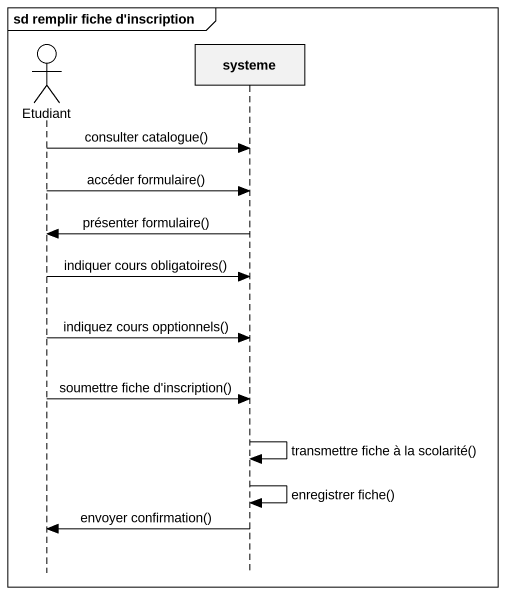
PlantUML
@startuml
mainframe sd remplir fiche d'inscription
hide footbox
actor Etudiant
participant systeme

Etudiant -> systeme : consulter catalogue()
Etudiant -> systeme : accéder formulaire()
systeme -> Etudiant : présenter formulaire()
Etudiant -> systeme : indiquer cours obligatoires()
Etudiant -> systeme : indiquez cours opptionnels()
Etudiant -> systeme : soumettre fiche d'inscription()
systeme -> systeme : transmettre fiche à la scolarité()
systeme -> systeme : enregistrer fiche()
systeme -> Etudiant : envoyer confirmation()
@enduml
